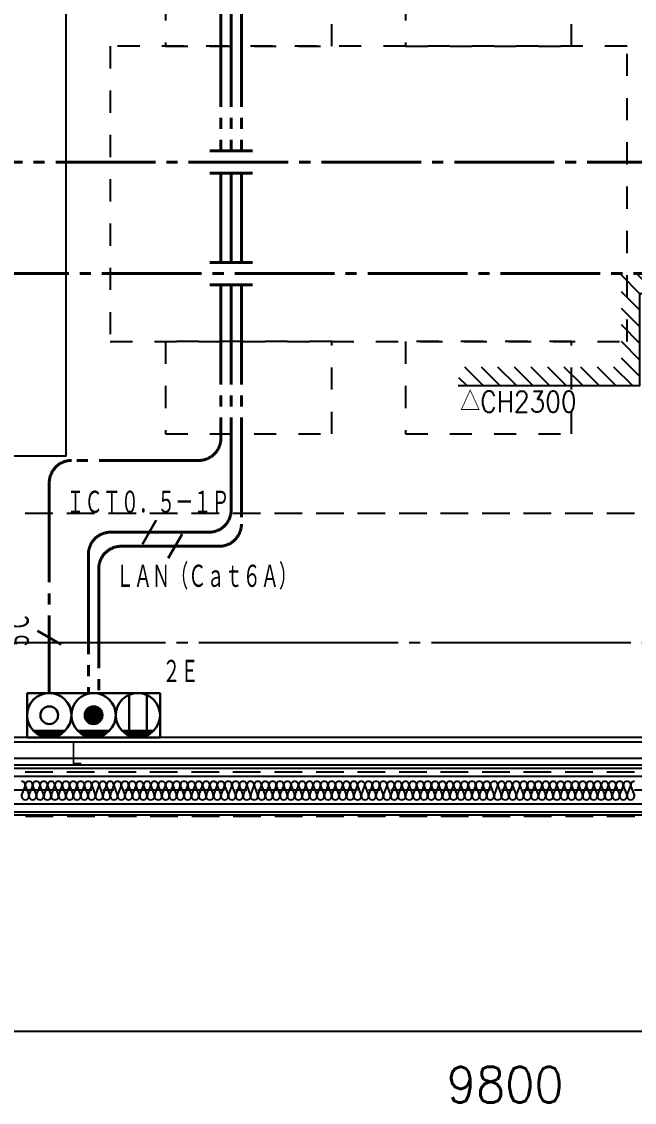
# Model space of a CAD drawing. Header units: millimetres. Extents: x 8300 to 125598, y -10383 to 40000.
# Drawn here: x 45490 to 47150, y 13654 to 16582 of the extents above; entities that cross this region are included whole.
import ezdxf
from ezdxf.enums import TextEntityAlignment as Align

# ---------------------------------------------------------------- set-up
doc = ezdxf.new("R2010")
doc.units = ezdxf.units.MM
doc.header["$LTSCALE"] = 300
for name, pattern in [('CADEWA_LINE5', [1.2, 0.9, -0.1, 0.1, -0.1]), ('CADEWA_LINE6', [2.1, 1.8, -0.1, 0.1, -0.1]), ('DASH-N', [0.375, 0.25, -0.125]), ('HIDDEN3', [0.2, 0.1, -0.1])]:
    doc.linetypes.add(name, pattern=pattern)
for name, color, linetype in [('526EH_Kabe(7)', 7, 'CONTINUOUS'), ('E配T_その他－１', 7, 'CONTINUOUS'), ('K建0_壁', 7, 'CONTINUOUS'), ('通り芯', 7, 'CONTINUOUS')]:
    doc.layers.add(name, color=color, linetype=linetype)
doc.styles.add('MS Gothic2', font='msgothic.ttc', dxfattribs={"width": 0.8})
doc.styles.add('txt2', font='txt.shx', dxfattribs={"width": 0.943378, "bigfont": 'extfont2'})

# ---------------------------------------------------------------- blocks, each defined once
blk = doc.blocks.new('ZGroup210', base_point=(45685, 14703))
at = {"layer": '526EH_Kabe(7)', "color": 6, "linetype": 'Continuous', "lineweight": -3}
for p, q in [((45661, 14703), (45709, 14703)), ((45661.4, 14707.5), (45708.6, 14707.5)), ((45661.4, 14698.5), (45708.6, 14698.5)), ((45662.8, 14712), (45707.2, 14712)), ((45665.2, 14716.5), (45704.8, 14716.5)), ((45669.1, 14721), (45700.9, 14721)), ((45676.7, 14725.5), (45693.3, 14725.5)), ((45662.8, 14694), (45707.2, 14694)), ((45665.2, 14689.5), (45704.8, 14689.5)), ((45669.1, 14685), (45700.9, 14685)), ((45676.7, 14680.5), (45693.3, 14680.5)), ((45647.1, 14656.5), (45722.9, 14656.5)), ((45653.4, 14652), (45716.6, 14652)), ((45662.2, 14647.5), (45707.8, 14647.5))]:
    blk.add_line(p, q, dxfattribs=at)
at = {"layer": '526EH_Kabe(7)', "color": 6, "linetype": 'Continuous', "lineweight": 30}
blk.add_line((45642.2, 14661), (45727.8, 14661), dxfattribs=at)
for radius in [60, 24]:
    blk.add_circle((45685, 14703), radius, dxfattribs=at)
blk = doc.blocks.new('ZGroup211', base_point=(45565, 14703))
at = {"layer": '526EH_Kabe(7)', "color": 6, "linetype": 'Continuous', "lineweight": 30}
blk.add_line((45522.2, 14661), (45607.9, 14661), dxfattribs=at)
at = {"layer": '526EH_Kabe(7)', "color": 6, "linetype": 'Continuous', "lineweight": -3}
for p, q in [((45527.1, 14656.5), (45602.9, 14656.5)), ((45533.4, 14652), (45596.6, 14652)), ((45542.2, 14647.5), (45587.8, 14647.5))]:
    blk.add_line(p, q, dxfattribs=at)
at = {"layer": '526EH_Kabe(7)', "color": 6, "linetype": 'Continuous', "lineweight": 30}
for radius in [60, 24]:
    blk.add_circle((45565, 14703), radius, dxfattribs=at)
blk = doc.blocks.new('ZGroup212', base_point=(45805, 14703))
at = {"layer": '526EH_Kabe(7)', "color": 6, "linetype": 'Continuous', "lineweight": 30}
for p, q in [((45781, 14758), (45781, 14648)), ((45829, 14758), (45829, 14648)), ((45762.1, 14661), (45847.8, 14661))]:
    blk.add_line(p, q, dxfattribs=at)
at = {"layer": '526EH_Kabe(7)', "color": 6, "linetype": 'Continuous', "lineweight": -3}
for p, q in [((45767.1, 14656.5), (45842.9, 14656.5)), ((45773.4, 14652), (45836.6, 14652)), ((45782.2, 14647.5), (45827.8, 14647.5))]:
    blk.add_line(p, q, dxfattribs=at)
at = {"layer": '526EH_Kabe(7)', "color": 6, "linetype": 'Continuous', "lineweight": 30}
blk.add_circle((45805, 14703), 60, dxfattribs=at)
blk = doc.blocks.new('ZGroup214', base_point=(45685, 14703))
at = {"layer": '526EH_Kabe(7)', "color": 6, "linetype": 'Continuous', "lineweight": 30}
for p, q in [((45505, 14763), (45865, 14763)), ((45505, 14643), (45505, 14763)), ((45865, 14763), (45865, 14643)), ((45865, 14643), (45505, 14643))]:
    blk.add_line(p, q, dxfattribs=at)
blk = doc.blocks.new('ZGroup246', base_point=(46812.6, 16744))
at = {"layer": 'E配T_その他－１', "color": 1, "linetype": 'CADEWA_LINE5', "lineweight": 40}
for p, q in [((46085.4, 16621.5), (46085.4, 16231.5)), ((46085.4, 16171.5), (46085.4, 15929.2)), ((46085.4, 15869.2), (46085.4, 15220.7)), ((46025.4, 15160.7), (45759.1, 15160.7)), ((45699.1, 15100.7), (45699.1, 14761.3))]:
    blk.add_line(p, q, dxfattribs=at)
at = {"layer": 'E配T_その他－１', "color": 1, "linetype": 'Continuous', "lineweight": 40}
for p, q in [((46055.4, 16231.5), (46115.4, 16231.5)), ((46055.4, 16171.5), (46115.4, 16171.5)), ((46115.4, 15929.2), (46055.4, 15929.2)), ((46115.4, 15869.2), (46055.4, 15869.2))]:
    blk.add_line(p, q, dxfattribs=at)
at = {"layer": 'E配T_その他－１', "color": 1, "linetype": 'CADEWA_LINE5', "lineweight": 40}
for centre, start, end in [((46025.4, 15220.7), 270, 0), ((45759.1, 15100.7), 90, 180)]:
    blk.add_arc(centre, 60, start, end, dxfattribs=at)
blk = doc.blocks.new('ZGroup247', base_point=(45985.2, 15111.3))
at = {"layer": 'E配T_その他－１', "color": 3, "linetype": 'Continuous', "lineweight": 30}
blk.add_line((45924.5, 15193.1), (45887, 15128.2), dxfattribs=at)
at = {"layer": 'E配T_その他－１', "color": 3, "lineweight": -3, "style": 'MS Gothic2', "width": 0.6}
blk.add_text('ＬＡＮ（Ｃａｔ６Ａ）', height=60, dxfattribs=at).set_placement((45745.2, 15080.8), align=Align.MIDDLE_LEFT)
blk = doc.blocks.new('ZGroup248', base_point=(46801.5, 16750.3))
at = {"layer": 'E配T_その他－１', "color": 1, "linetype": 'CADEWA_LINE5', "lineweight": 40}
for p, q in [((46057.6, 16621.5), (46057.6, 16231.5)), ((46057.6, 16171.5), (46057.6, 15929.2)), ((46057.6, 15869.2), (46057.6, 15258.9)), ((45997.6, 15198.9), (45730.9, 15198.9)), ((45670.9, 15138.9), (45670.9, 14761.3))]:
    blk.add_line(p, q, dxfattribs=at)
at = {"layer": 'E配T_その他－１', "color": 1, "linetype": 'Continuous', "lineweight": 40}
for p, q in [((46027.6, 16231.5), (46087.6, 16231.5)), ((46027.6, 16171.5), (46087.6, 16171.5)), ((46087.6, 15929.2), (46027.6, 15929.2)), ((46087.6, 15869.2), (46027.6, 15869.2))]:
    blk.add_line(p, q, dxfattribs=at)
at = {"layer": 'E配T_その他－１', "color": 1, "linetype": 'CADEWA_LINE5', "lineweight": 40}
for centre, start, end in [((45997.6, 15258.9), 270, 0), ((45730.9, 15138.9), 90, 180)]:
    blk.add_arc(centre, 60, start, end, dxfattribs=at)
blk = doc.blocks.new('ZGroup249', base_point=(45828.2, 15249.5))
at = {"layer": 'E配T_その他－１', "color": 3, "linetype": 'Continuous', "lineweight": 30}
blk.add_line((45854.9, 15231.4), (45817.4, 15166.5), dxfattribs=at)
at = {"layer": 'E配T_その他－１', "color": 3, "lineweight": -3, "style": 'MS Gothic2', "width": 0.6}
blk.add_text('ＩＣＴ０．５－１Ｐ', height=60, dxfattribs=at).set_placement((45611.6, 15281.2), align=Align.MIDDLE_LEFT)
blk = doc.blocks.new('ZGroup250', base_point=(46751.7, 16757.5))
at = {"layer": 'E配T_その他－１', "color": 1, "linetype": 'CADEWA_LINE5', "lineweight": 40}
for p, q in [((46029.8, 16621.5), (46029.8, 16231.5)), ((46029.8, 16171.5), (46029.8, 15929.2)), ((46029.8, 15869.2), (46029.8, 15453.2)), ((45969.8, 15393.2), (45625, 15393.2)), ((45565, 15333.2), (45565, 14763))]:
    blk.add_line(p, q, dxfattribs=at)
at = {"layer": 'E配T_その他－１', "color": 1, "linetype": 'Continuous', "lineweight": 40}
for p, q in [((45999.8, 16231.5), (46059.8, 16231.5)), ((45999.8, 16171.5), (46059.8, 16171.5)), ((46059.8, 15929.2), (45999.8, 15929.2)), ((46059.8, 15869.2), (45999.8, 15869.2))]:
    blk.add_line(p, q, dxfattribs=at)
at = {"layer": 'E配T_その他－１', "color": 1, "linetype": 'CADEWA_LINE5', "lineweight": 40}
for centre, start, end in [((45969.8, 15453.2), 270, 0), ((45625, 15333.2), 90, 180)]:
    blk.add_arc(centre, 60, start, end, dxfattribs=at)
blk = doc.blocks.new('ZGroup251', base_point=(45512.8, 14934.7))
at = {"layer": 'E配T_その他－１', "color": 3, "linetype": 'Continuous', "lineweight": 30}
blk.add_line((45532.6, 14931.9), (45597.5, 14894.4), dxfattribs=at)
at = {"layer": 'E配T_その他－１', "color": 3, "lineweight": -3, "style": 'MS Gothic2', "width": 0.6}
blk.add_text('５Ｃ', height=60, rotation=90, dxfattribs=at).set_placement((45479.4, 14881.9), align=Align.MIDDLE_LEFT)
blk = doc.blocks.new('ZGroup279', base_point=(45601.3, 16042.8))
at = {"layer": 'E配T_その他－１', "color": 1, "linetype": 'CADEWA_LINE5', "lineweight": 40}
blk.add_line((42827.5, 15899.2), (48375, 15899.2), dxfattribs=at)
blk = doc.blocks.new('ZGroup315', base_point=(47133.7, 15696.6))
at = {"layer": 'K建0_壁', "color": 250, "linetype": 'Continuous', "lineweight": -3}
for p, q in [((47165, 15844.9), (47115, 15894.9)), ((47209, 15845.8), (47159, 15895.8)), ((47253.9, 15845.8), (47203.9, 15895.8)), ((47298.8, 15845.8), (47248.8, 15895.8)), ((47343.7, 15845.8), (47293.7, 15895.8)), ((47388.6, 15845.8), (47338.6, 15895.8)), ((47433.5, 15845.8), (47383.5, 15895.8)), ((47478.4, 15845.8), (47428.4, 15895.8)), ((47523.3, 15845.8), (47473.3, 15895.8)), ((47568.2, 15845.8), (47518.2, 15895.8)), ((47594.6, 15864.4), (47563.1, 15895.8)), ((47165, 15800), (47115, 15850)), ((47165, 15755.1), (47115, 15805.1)), ((47165, 15710.2), (47115, 15760.2)), ((47165, 15665.3), (47115, 15715.3)), ((47165, 15620.4), (47115, 15670.4)), ((46740.6, 15595.8), (46690.6, 15645.8)), ((46785.5, 15595.8), (46735.5, 15645.8)), ((46830.4, 15595.8), (46780.4, 15645.8)), ((46875.3, 15595.8), (46825.3, 15645.8)), ((46920.2, 15595.8), (46870.2, 15645.8)), ((46965.1, 15595.8), (46915.1, 15645.8)), ((47010, 15595.8), (46960, 15645.8)), ((47054.9, 15595.8), (47004.9, 15645.8)), ((47099.8, 15595.8), (47049.8, 15645.8)), ((47144.7, 15595.8), (47094.7, 15645.8)), ((46695.7, 15595.8), (46674.8, 15616.7))]:
    blk.add_line(p, q, dxfattribs=at)
blk.add_lwpolyline([(46672.9, 15595.8), (47165, 15595.8), (47165, 15845.8), (47594.6, 15845.8)], dxfattribs=at)
at = {"layer": 'K建0_壁', "color": 250, "lineweight": -3, "style": 'txt2', "width": 0.859876}
blk.add_text('△CH2300', height=57.6, dxfattribs=at).set_placement((46678, 15506.4), align=Align.BOTTOM_LEFT)
blk = doc.blocks.new('ZGroup340', base_point=(46020.3, 16993.3))
at = {"layer": 'E配T_その他－１', "color": 1, "linetype": 'CADEWA_LINE5', "lineweight": 40}
blk.add_line((47292.3, 16201.5), (44410.5, 16201.5), dxfattribs=at)

msp = doc.modelspace()

# ---------------------------------------------------------------- linework, layer by layer
at = {"layer": 'K建0_壁', "color": 250, "linetype": 'DASH-N', "lineweight": -3}
for p, q in [((42350, 15250), (51300, 15250)), ((42350, 14550), (51300, 14550)), ((42350.8, 14430), (51300, 14430))]:
    msp.add_line(p, q, dxfattribs=at)
at = {"layer": 'K建0_壁', "color": 250, "linetype": 'Continuous', "lineweight": -3, "ltscale": 0.3}
for p, q in [((51190, 14643), (43456, 14643)), ((51202.5, 14630.5), (42447.5, 14630.5)), ((51247.5, 14585.5), (42402.5, 14585.5)), ((51300, 14568), (42365, 14568)), ((51300, 14432), (42350, 14432))]:
    msp.add_line(p, q, dxfattribs=at)
at = {"layer": 'K建0_壁', "color": 250, "linetype": 'Continuous', "lineweight": -3}
for p, q in [((51300, 14558.5), (42350, 14558.5)), ((51300, 14537.5), (42350, 14537.5)), ((45490.7, 14487.5), (45499.3, 14510.4)), ((45500.7, 14510.4), (45509.3, 14487.5)), ((45510.7, 14487.5), (45519.3, 14510.4)), ((45520.7, 14510.4), (45529.3, 14487.5)), ((45530.7, 14487.5), (45539.3, 14510.4)), ((45540.7, 14510.4), (45549.3, 14487.5)), ((45550.7, 14487.5), (45559.3, 14510.4)), ((45560.7, 14510.4), (45569.3, 14487.5)), ((45570.7, 14487.5), (45579.3, 14510.4)), ((45580.7, 14510.4), (45589.3, 14487.5)), ((45590.7, 14487.5), (45599.3, 14510.4)), ((45600.7, 14510.4), (45609.3, 14487.5)), ((45610.7, 14487.5), (45619.3, 14510.4)), ((45620.7, 14510.4), (45629.3, 14487.5)), ((45630.7, 14487.5), (45639.3, 14510.4)), ((45640.7, 14510.4), (45649.3, 14487.5)), ((45650.7, 14487.5), (45659.3, 14510.4)), ((45660.7, 14510.4), (45669.3, 14487.5)), ((45670.7, 14487.5), (45679.3, 14510.4)), ((45680.7, 14510.4), (45689.3, 14487.5)), ((45690.7, 14487.5), (45699.3, 14510.4)), ((45700.7, 14510.4), (45709.3, 14487.5)), ((45710.7, 14487.5), (45719.3, 14510.4)), ((45720.7, 14510.4), (45729.3, 14487.5)), ((45730.7, 14487.5), (45739.3, 14510.4)), ((45740.7, 14510.4), (45749.3, 14487.5)), ((45750.7, 14487.5), (45759.3, 14510.4)), ((45760.7, 14510.4), (45769.3, 14487.5)), ((45770.7, 14487.5), (45779.3, 14510.4)), ((45780.7, 14510.4), (45789.3, 14487.5)), ((45790.7, 14487.5), (45799.3, 14510.4)), ((45800.7, 14510.4), (45809.3, 14487.5)), ((45810.7, 14487.5), (45819.3, 14510.4)), ((45820.7, 14510.4), (45829.3, 14487.5)), ((45830.7, 14487.5), (45839.3, 14510.4)), ((45840.7, 14510.4), (45849.3, 14487.5)), ((45850.7, 14487.5), (45859.3, 14510.4)), ((45860.7, 14510.4), (45869.3, 14487.5)), ((45870.7, 14487.5), (45879.3, 14510.4)), ((45880.7, 14510.4), (45889.3, 14487.5)), ((45890.7, 14487.5), (45899.3, 14510.4)), ((45900.7, 14510.4), (45909.3, 14487.5)), ((45910.7, 14487.5), (45919.3, 14510.4)), ((45920.7, 14510.4), (45929.3, 14487.5)), ((45930.7, 14487.5), (45939.3, 14510.4)), ((45940.7, 14510.4), (45949.3, 14487.5)), ((45950.7, 14487.5), (45959.3, 14510.4)), ((45960.7, 14510.4), (45969.3, 14487.5)), ((45970.7, 14487.5), (45979.3, 14510.4)), ((45980.7, 14510.4), (45989.3, 14487.5)), ((45990.7, 14487.5), (45999.3, 14510.4)), ((46000.7, 14510.4), (46009.3, 14487.5)), ((46010.7, 14487.5), (46019.3, 14510.4)), ((46020.7, 14510.4), (46029.3, 14487.5)), ((46030.7, 14487.5), (46039.3, 14510.4)), ((46040.7, 14510.4), (46049.3, 14487.5)), ((46050.7, 14487.5), (46059.3, 14510.4)), ((46060.7, 14510.4), (46069.3, 14487.5)), ((46070.7, 14487.5), (46079.3, 14510.4)), ((46080.7, 14510.4), (46089.3, 14487.5)), ((46090.7, 14487.5), (46099.3, 14510.4)), ((46100.7, 14510.4), (46109.3, 14487.5)), ((46110.7, 14487.5), (46119.3, 14510.4)), ((46120.7, 14510.4), (46129.3, 14487.5)), ((46130.7, 14487.5), (46139.3, 14510.4)), ((46140.7, 14510.4), (46149.3, 14487.5)), ((46150.7, 14487.5), (46159.3, 14510.4)), ((46160.7, 14510.4), (46169.3, 14487.5)), ((46170.7, 14487.5), (46179.3, 14510.4)), ((46180.7, 14510.4), (46189.3, 14487.5)), ((46190.7, 14487.5), (46199.3, 14510.4)), ((46200.7, 14510.4), (46209.3, 14487.5)), ((46210.7, 14487.5), (46219.3, 14510.4)), ((46220.7, 14510.4), (46229.3, 14487.5)), ((46230.7, 14487.5), (46239.3, 14510.4)), ((46240.7, 14510.4), (46249.3, 14487.5)), ((46250.7, 14487.5), (46259.3, 14510.4)), ((46260.7, 14510.4), (46269.3, 14487.5)), ((46270.7, 14487.5), (46279.3, 14510.4)), ((46280.7, 14510.4), (46289.3, 14487.5)), ((46290.7, 14487.5), (46299.3, 14510.4)), ((46300.7, 14510.4), (46309.3, 14487.5)), ((46310.7, 14487.5), (46319.3, 14510.4)), ((46320.7, 14510.4), (46329.3, 14487.5)), ((46330.7, 14487.5), (46339.3, 14510.4)), ((46340.7, 14510.4), (46349.3, 14487.5)), ((46350.7, 14487.5), (46359.3, 14510.4)), ((46360.7, 14510.4), (46369.3, 14487.5)), ((46370.7, 14487.5), (46379.3, 14510.4)), ((46380.7, 14510.4), (46389.3, 14487.5)), ((46390.7, 14487.5), (46399.3, 14510.4)), ((46400.7, 14510.4), (46409.3, 14487.5)), ((46410.7, 14487.5), (46419.3, 14510.4)), ((46420.7, 14510.4), (46429.3, 14487.5)), ((46430.7, 14487.5), (46439.3, 14510.4)), ((46440.7, 14510.4), (46449.3, 14487.5)), ((46450.7, 14487.5), (46459.3, 14510.4)), ((46460.7, 14510.4), (46469.3, 14487.5)), ((46470.7, 14487.5), (46479.3, 14510.4)), ((46480.7, 14510.4), (46489.3, 14487.5)), ((46490.7, 14487.5), (46499.3, 14510.4)), ((46500.7, 14510.4), (46509.3, 14487.5)), ((46510.7, 14487.5), (46519.3, 14510.4)), ((46520.7, 14510.4), (46529.3, 14487.5)), ((46530.7, 14487.5), (46539.3, 14510.4)), ((46540.7, 14510.4), (46549.3, 14487.5)), ((46550.7, 14487.5), (46559.3, 14510.4)), ((46560.7, 14510.4), (46569.3, 14487.5)), ((46570.7, 14487.5), (46579.3, 14510.4)), ((46580.7, 14510.4), (46589.3, 14487.5)), ((46590.7, 14487.5), (46599.3, 14510.4)), ((46600.7, 14510.4), (46609.3, 14487.5)), ((46610.7, 14487.5), (46619.3, 14510.4)), ((46620.7, 14510.4), (46629.3, 14487.5)), ((46630.7, 14487.5), (46639.3, 14510.4)), ((46640.7, 14510.4), (46649.3, 14487.5)), ((46650.7, 14487.5), (46659.3, 14510.4)), ((46660.7, 14510.4), (46669.3, 14487.5)), ((46670.7, 14487.5), (46679.3, 14510.4)), ((46680.7, 14510.4), (46689.3, 14487.5)), ((46690.7, 14487.5), (46699.3, 14510.4)), ((46700.7, 14510.4), (46709.3, 14487.5)), ((46710.7, 14487.5), (46719.3, 14510.4)), ((46720.7, 14510.4), (46729.3, 14487.5)), ((46730.7, 14487.5), (46739.3, 14510.4)), ((46740.7, 14510.4), (46749.3, 14487.5)), ((46750.7, 14487.5), (46759.3, 14510.4)), ((46760.7, 14510.4), (46769.3, 14487.5)), ((46770.7, 14487.5), (46779.3, 14510.4)), ((46780.7, 14510.4), (46789.3, 14487.5)), ((46790.7, 14487.5), (46799.3, 14510.4)), ((46800.7, 14510.4), (46809.3, 14487.5)), ((46810.7, 14487.5), (46819.3, 14510.4)), ((46820.7, 14510.4), (46829.3, 14487.5)), ((46830.7, 14487.5), (46839.3, 14510.4)), ((46840.7, 14510.4), (46849.3, 14487.5)), ((46850.7, 14487.5), (46859.3, 14510.4)), ((46860.7, 14510.4), (46869.3, 14487.5)), ((46870.7, 14487.5), (46879.3, 14510.4)), ((46880.7, 14510.4), (46889.3, 14487.5)), ((46890.7, 14487.5), (46899.3, 14510.4)), ((46900.7, 14510.4), (46909.3, 14487.5)), ((46910.7, 14487.5), (46919.3, 14510.4)), ((46920.7, 14510.4), (46929.3, 14487.5)), ((46930.7, 14487.5), (46939.3, 14510.4)), ((46940.7, 14510.4), (46949.3, 14487.5)), ((46950.7, 14487.5), (46959.3, 14510.4)), ((46960.7, 14510.4), (46969.3, 14487.5)), ((46970.7, 14487.5), (46979.3, 14510.4)), ((46980.7, 14510.4), (46989.3, 14487.5)), ((46990.7, 14487.5), (46999.3, 14510.4)), ((47000.7, 14510.4), (47009.3, 14487.5)), ((47010.7, 14487.5), (47019.3, 14510.4)), ((47020.7, 14510.4), (47029.3, 14487.5)), ((47030.7, 14487.5), (47039.3, 14510.4)), ((47040.7, 14510.4), (47049.3, 14487.5)), ((47050.7, 14487.5), (47059.3, 14510.4)), ((47060.7, 14510.4), (47069.3, 14487.5)), ((47070.7, 14487.5), (47079.3, 14510.4)), ((47080.7, 14510.4), (47089.3, 14487.5)), ((47090.7, 14487.5), (47099.3, 14510.4)), ((47100.7, 14510.4), (47109.3, 14487.5)), ((47110.7, 14487.5), (47119.3, 14510.4)), ((47120.7, 14510.4), (47129.3, 14487.5)), ((47130.7, 14487.5), (47139.3, 14510.4)), ((47140.7, 14510.4), (47149.3, 14487.5)), ((51300, 14462.5), (42350, 14462.5)), ((42350, 14441.5), (51300, 14441.5)), ((51689.5, 13846.5), (45410.5, 13846.5))]:
    msp.add_line(p, q, dxfattribs=at)
at = {"layer": 'K建0_壁', "color": 250, "linetype": 'CADEWA_LINE5', "lineweight": -3}
msp.add_line((54320, 14500), (40488.8, 14500), dxfattribs=at)
at = {"layer": 'K建0_壁', "color": 250, "linetype": 'Continuous', "lineweight": -3}
msp.add_lwpolyline([(45361, 15406), (45611, 15406), (45611, 16476.5), (45611, 17100)], dxfattribs=at)
at = {"layer": 'K建0_壁', "color": 250, "linetype": 'HIDDEN3', "lineweight": -3, "ltscale": 2}
for points in [[(45880, 16765), (45880, 16515), (46330, 16515), (46330, 16765)], [(46530, 16765), (46530, 16515), (46980, 16515), (46980, 16765)], [(45730, 16515), (45730, 15715), (47130, 15715), (47130, 16515)], [(45880, 15715), (45880, 15465), (46330, 15465), (46330, 15715)], [(46530, 15715), (46530, 15465), (46980, 15465), (46980, 15715)]]:
    msp.add_lwpolyline(points, close=True, dxfattribs=at)
at = {"layer": 'K建0_壁', "color": 250, "linetype": 'Continuous', "lineweight": -3}
for centre, start, end in [((45490, 14514), 339.2034, 90), ((45510, 14514), 90, 200.7966), ((45510, 14514), 339.2034, 90), ((45530, 14514), 90, 200.7966), ((45530, 14514), 339.2034, 90), ((45550, 14514), 90, 200.7966), ((45550, 14514), 339.2034, 90), ((45570, 14514), 90, 200.7966), ((45570, 14514), 339.2034, 90), ((45590, 14514), 90, 200.7966), ((45590, 14514), 339.2034, 90), ((45610, 14514), 90, 200.7966), ((45610, 14514), 339.2034, 90), ((45630, 14514), 90, 200.7966), ((45630, 14514), 339.2034, 90), ((45650, 14514), 90, 200.7966), ((45650, 14514), 339.2034, 90), ((45670, 14514), 90, 200.7966), ((45670, 14514), 339.2034, 90), ((45690, 14514), 90, 200.7966), ((45690, 14514), 339.2034, 90), ((45710, 14514), 90, 200.7966), ((45710, 14514), 339.2034, 90), ((45730, 14514), 90, 200.7966), ((45730, 14514), 339.2034, 90), ((45750, 14514), 90, 200.7966), ((45750, 14514), 339.2034, 90), ((45770, 14514), 90, 200.7966), ((45770, 14514), 339.2034, 90), ((45790, 14514), 90, 200.7966), ((45790, 14514), 339.2034, 90), ((45810, 14514), 90, 200.7966), ((45810, 14514), 339.2034, 90), ((45830, 14514), 90, 200.7966), ((45830, 14514), 339.2034, 90), ((45850, 14514), 90, 200.7966), ((45850, 14514), 339.2034, 90), ((45870, 14514), 90, 200.7966), ((45870, 14514), 339.2034, 90), ((45890, 14514), 90, 200.7966), ((45890, 14514), 339.2034, 90), ((45910, 14514), 90, 200.7966), ((45910, 14514), 339.2034, 90), ((45930, 14514), 90, 200.7966), ((45930, 14514), 339.2034, 90), ((45950, 14514), 90, 200.7966), ((45950, 14514), 339.2034, 90), ((45970, 14514), 90, 200.7966), ((45970, 14514), 339.2034, 90), ((45990, 14514), 90, 200.7966), ((45990, 14514), 339.2034, 90), ((46010, 14514), 90, 200.7966), ((46010, 14514), 339.2034, 90), ((46030, 14514), 90, 200.7966), ((46030, 14514), 339.2034, 90), ((46050, 14514), 90, 200.7966), ((46050, 14514), 339.2034, 90), ((46070, 14514), 90, 200.7966), ((46070, 14514), 339.2034, 90), ((46090, 14514), 90, 200.7966), ((46090, 14514), 339.2034, 90), ((46110, 14514), 90, 200.7966), ((46110, 14514), 339.2034, 90), ((46130, 14514), 90, 200.7966), ((46130, 14514), 339.2034, 90), ((46150, 14514), 90, 200.7966), ((46150, 14514), 339.2034, 90), ((46170, 14514), 90, 200.7966), ((46170, 14514), 339.2034, 90), ((46190, 14514), 90, 200.7966), ((46190, 14514), 339.2034, 90), ((46210, 14514), 90, 200.7966), ((46210, 14514), 339.2034, 90), ((46230, 14514), 90, 200.7966), ((46230, 14514), 339.2034, 90), ((46250, 14514), 90, 200.7966), ((46250, 14514), 339.2034, 90), ((46270, 14514), 90, 200.7966), ((46270, 14514), 339.2034, 90), ((46290, 14514), 90, 200.7966), ((46290, 14514), 339.2034, 90), ((46310, 14514), 90, 200.7966), ((46310, 14514), 339.2034, 90), ((46330, 14514), 90, 200.7966), ((46330, 14514), 339.2034, 90), ((46350, 14514), 90, 200.7966), ((46350, 14514), 339.2034, 90), ((46370, 14514), 90, 200.7966), ((46370, 14514), 339.2034, 90), ((46390, 14514), 90, 200.7966), ((46390, 14514), 339.2034, 90), ((46410, 14514), 90, 200.7966), ((46410, 14514), 339.2034, 90), ((46430, 14514), 90, 200.7966), ((46430, 14514), 339.2034, 90), ((46450, 14514), 90, 200.7966), ((46450, 14514), 339.2034, 90), ((46470, 14514), 90, 200.7966), ((46470, 14514), 339.2034, 90), ((46490, 14514), 90, 200.7966), ((46490, 14514), 339.2034, 90), ((46510, 14514), 90, 200.7966), ((46510, 14514), 339.2034, 90), ((46530, 14514), 90, 200.7966), ((46530, 14514), 339.2034, 90), ((46550, 14514), 90, 200.7966), ((46550, 14514), 339.2034, 90), ((46570, 14514), 90, 200.7966), ((46570, 14514), 339.2034, 90), ((46590, 14514), 90, 200.7966), ((46590, 14514), 339.2034, 90), ((46610, 14514), 90, 200.7966), ((46610, 14514), 339.2034, 90), ((46630, 14514), 90, 200.7966), ((46630, 14514), 339.2034, 90), ((46650, 14514), 90, 200.7966), ((46650, 14514), 339.2034, 90), ((46670, 14514), 90, 200.7966), ((46670, 14514), 339.2034, 90), ((46690, 14514), 90, 200.7966), ((46690, 14514), 339.2034, 90), ((46710, 14514), 90, 200.7966), ((46710, 14514), 339.2034, 90), ((46730, 14514), 90, 200.7966), ((46730, 14514), 339.2034, 90), ((46750, 14514), 90, 200.7966), ((46750, 14514), 339.2034, 90), ((46770, 14514), 90, 200.7966), ((46770, 14514), 339.2034, 90), ((46790, 14514), 90, 200.7966), ((46790, 14514), 339.2034, 90), ((46810, 14514), 90, 200.7966), ((46810, 14514), 339.2034, 90), ((46830, 14514), 90, 200.7966), ((46830, 14514), 339.2034, 90), ((46850, 14514), 90, 200.7966), ((46850, 14514), 339.2034, 90), ((46870, 14514), 90, 200.7966), ((46870, 14514), 339.2034, 90), ((46890, 14514), 90, 200.7966), ((46890, 14514), 339.2034, 90), ((46910, 14514), 90, 200.7966), ((46910, 14514), 339.2034, 90), ((46930, 14514), 90, 200.7966), ((46930, 14514), 339.2034, 90), ((46950, 14514), 90, 200.7966), ((46950, 14514), 339.2034, 90), ((46970, 14514), 90, 200.7966), ((46970, 14514), 339.2034, 90), ((46990, 14514), 90, 200.7966), ((46990, 14514), 339.2034, 90), ((47010, 14514), 90, 200.7966), ((47010, 14514), 339.2034, 90), ((47030, 14514), 90, 200.7966), ((47030, 14514), 339.2034, 90), ((47050, 14514), 90, 200.7966), ((47050, 14514), 339.2034, 90), ((47070, 14514), 90, 200.7966), ((47070, 14514), 339.2034, 90), ((47090, 14514), 90, 200.7966), ((47090, 14514), 339.2034, 90), ((47110, 14514), 90, 200.7966), ((47110, 14514), 339.2034, 90), ((47130, 14514), 90, 200.7966), ((47130, 14514), 339.2034, 90), ((47150, 14514), 90, 200.7966), ((45500, 14484), 159.2034, 20.7966), ((45520, 14484), 159.2034, 20.7966), ((45540, 14484), 159.2034, 20.7966), ((45560, 14484), 159.2034, 20.7966), ((45580, 14484), 159.2034, 20.7966), ((45600, 14484), 159.2034, 20.7966), ((45620, 14484), 159.2034, 20.7966), ((45640, 14484), 159.2034, 20.7966), ((45660, 14484), 159.2034, 20.7966), ((45680, 14484), 159.2034, 20.7966), ((45700, 14484), 159.2034, 20.7966), ((45720, 14484), 159.2034, 20.7966), ((45740, 14484), 159.2034, 20.7966), ((45760, 14484), 159.2034, 20.7966), ((45780, 14484), 159.2034, 20.7966), ((45800, 14484), 159.2034, 20.7966), ((45820, 14484), 159.2034, 20.7966), ((45840, 14484), 159.2034, 20.7966), ((45860, 14484), 159.2034, 20.7966), ((45880, 14484), 159.2034, 20.7966), ((45900, 14484), 159.2034, 20.7966), ((45920, 14484), 159.2034, 20.7966), ((45940, 14484), 159.2034, 20.7966), ((45960, 14484), 159.2034, 20.7966), ((45980, 14484), 159.2034, 20.7966), ((46000, 14484), 159.2034, 20.7966), ((46020, 14484), 159.2034, 20.7966), ((46040, 14484), 159.2034, 20.7966), ((46060, 14484), 159.2034, 20.7966), ((46080, 14484), 159.2034, 20.7966), ((46100, 14484), 159.2034, 20.7966), ((46120, 14484), 159.2034, 20.7966), ((46140, 14484), 159.2034, 20.7966), ((46160, 14484), 159.2034, 20.7966), ((46180, 14484), 159.2034, 20.7966), ((46200, 14484), 159.2034, 20.7966), ((46220, 14484), 159.2034, 20.7966), ((46240, 14484), 159.2034, 20.7966), ((46260, 14484), 159.2034, 20.7966), ((46280, 14484), 159.2034, 20.7966), ((46300, 14484), 159.2034, 20.7966), ((46320, 14484), 159.2034, 20.7966), ((46340, 14484), 159.2034, 20.7966), ((46360, 14484), 159.2034, 20.7966), ((46380, 14484), 159.2034, 20.7966), ((46400, 14484), 159.2034, 20.7966), ((46420, 14484), 159.2034, 20.7966), ((46440, 14484), 159.2034, 20.7966), ((46460, 14484), 159.2034, 20.7966), ((46480, 14484), 159.2034, 20.7966), ((46500, 14484), 159.2034, 20.7966), ((46520, 14484), 159.2034, 20.7966), ((46540, 14484), 159.2034, 20.7966), ((46560, 14484), 159.2034, 20.7966), ((46580, 14484), 159.2034, 20.7966), ((46600, 14484), 159.2034, 20.7966), ((46620, 14484), 159.2034, 20.7966), ((46640, 14484), 159.2034, 20.7966), ((46660, 14484), 159.2034, 20.7966), ((46680, 14484), 159.2034, 20.7966), ((46700, 14484), 159.2034, 20.7966), ((46720, 14484), 159.2034, 20.7966), ((46740, 14484), 159.2034, 20.7966), ((46760, 14484), 159.2034, 20.7966), ((46780, 14484), 159.2034, 20.7966), ((46800, 14484), 159.2034, 20.7966), ((46820, 14484), 159.2034, 20.7966), ((46840, 14484), 159.2034, 20.7966), ((46860, 14484), 159.2034, 20.7966), ((46880, 14484), 159.2034, 20.7966), ((46900, 14484), 159.2034, 20.7966), ((46920, 14484), 159.2034, 20.7966), ((46940, 14484), 159.2034, 20.7966), ((46960, 14484), 159.2034, 20.7966), ((46980, 14484), 159.2034, 20.7966), ((47000, 14484), 159.2034, 20.7966), ((47020, 14484), 159.2034, 20.7966), ((47040, 14484), 159.2034, 20.7966), ((47060, 14484), 159.2034, 20.7966), ((47080, 14484), 159.2034, 20.7966), ((47100, 14484), 159.2034, 20.7966), ((47120, 14484), 159.2034, 20.7966), ((47140, 14484), 159.2034, 20.7966)]:
    msp.add_arc(centre, 10, start, end, dxfattribs=at)
at = {"layer": '通り芯', "color": 96, "linetype": 'CADEWA_LINE6', "lineweight": -3}
msp.add_line((8800, 14900), (61700, 14900), dxfattribs=at)

# ---------------------------------------------------------------- block references
at = {"layer": '526EH_Kabe(7)', "linetype": 'Continuous', "lineweight": 30}
for name, p in [('ZGroup211', (45565, 14703)), ('ZGroup214', (45685, 14703)), ('ZGroup210', (45685, 14703)), ('ZGroup212', (45805, 14703))]:
    msp.add_blockref(name, p, dxfattribs=at)
at = {"layer": 'E配T_その他－１', "linetype": 'Continuous', "lineweight": -3}
for name, p in [('ZGroup250', (46751.7, 16757.5)), ('ZGroup248', (46801.5, 16750.3)), ('ZGroup246', (46812.6, 16744)), ('ZGroup340', (46020.3, 16993.3)), ('ZGroup279', (45601.3, 16042.8)), ('ZGroup249', (45828.2, 15249.5)), ('ZGroup247', (45985.2, 15111.3)), ('ZGroup251', (45512.8, 14934.7))]:
    msp.add_blockref(name, p, dxfattribs=at)
at = {"layer": 'K建0_壁', "linetype": 'CADEWA_LINE6', "lineweight": 15}
msp.add_blockref('ZGroup315', (47133.7, 15696.6), dxfattribs=at)

# ---------------------------------------------------------------- texts
at = {"layer": '526EH_Kabe(7)', "color": 220, "lineweight": -3, "style": 'MS Gothic2', "width": 0.6}
for s, p in [('２Ｅ', (45871.4, 14823)), ('Ｌ', (45613.4, 14598.1))]:
    msp.add_text(s, height=60, dxfattribs=at).set_placement(p, align=Align.MIDDLE_LEFT)
at = {"layer": '通り芯', "color": 96, "lineweight": -3, "style": 'txt2', "width": 0.9625}
msp.add_text('9800', height=96, dxfattribs=at).set_placement((46800, 13702.4), align=Align.MIDDLE_CENTER)

doc.saveas('drawing.dxf')
